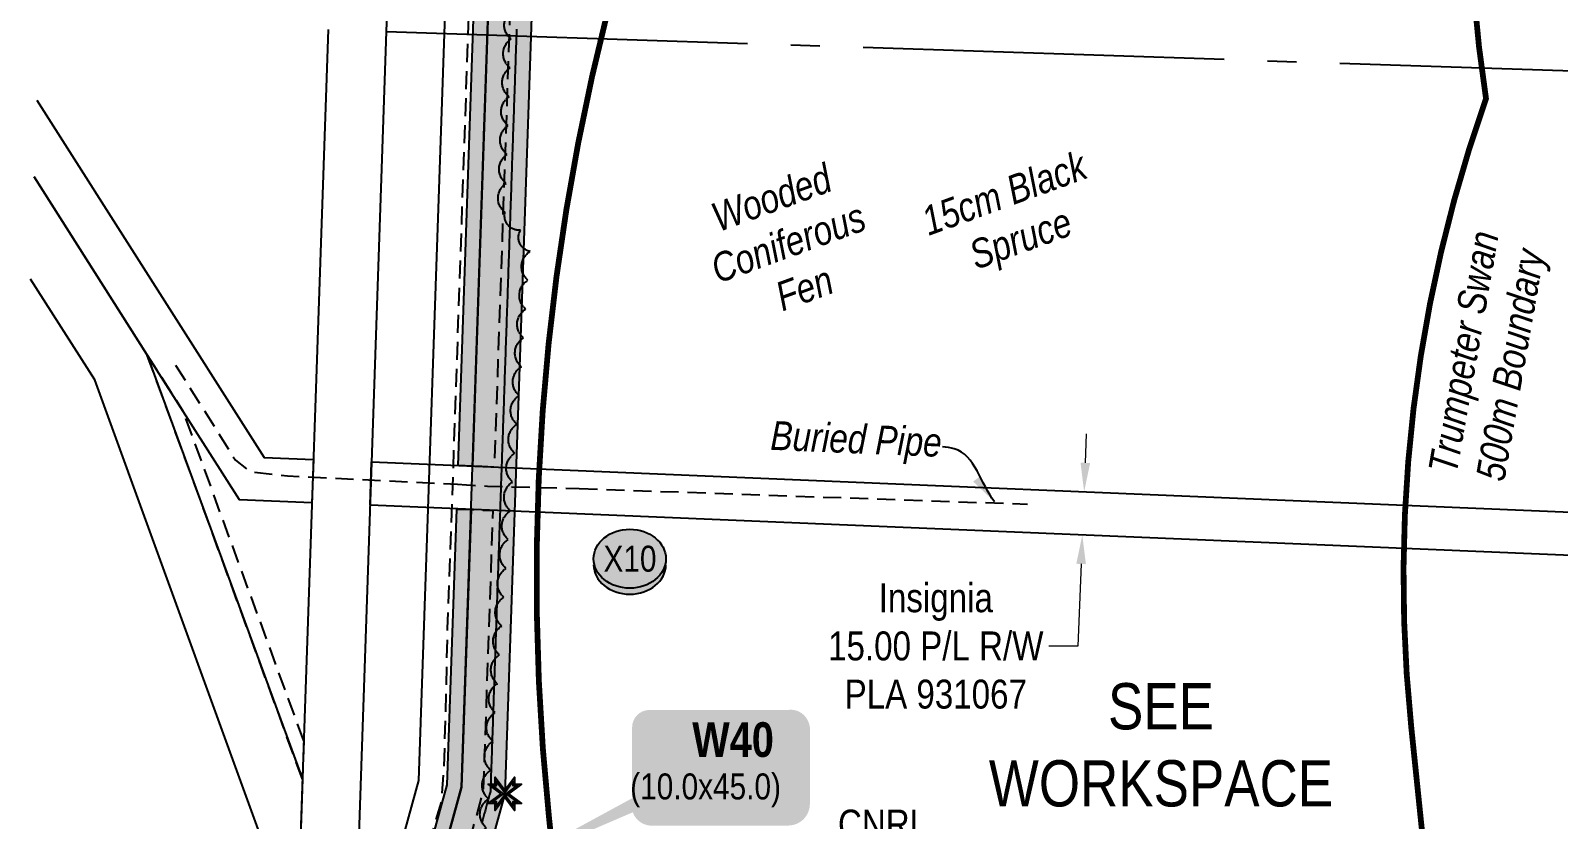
# Model space of a CAD drawing. Extents: x 347027 to 353466, y 6157949 to 6165050.
# Drawn here: x 348837 to 349365, y 6162230 to 6162503 of the extents above; entities that cross this region are included whole.
import ezdxf
from ezdxf.enums import TextEntityAlignment as Align

# ---------------------------------------------------------------- set-up
doc = ezdxf.new("R2010")
doc.units = 0
doc.header["$LTSCALE"] = 5
doc.header["$PDSIZE"] = 20
for name, pattern in [('0', [1, 1, 0]), ('DASHDOT2', [5, 2.5, -1.25, 0, -1.25]), ('foc-QUARTERLINE', [33, 25, -3, 2, -3]), ('HIDDEN2', [1.875, 1.25, -0.625]), ('UG_PIPE', [1.875, 1.25, -0.625])]:
    doc.linetypes.add(name, pattern=pattern)
doc.layers.get('Defpoints').update_dxf_attribs({"color": 9})
for name, color, linetype in [('AS-PIPE-UG', 44, 'UG_PIPE'), ('AS-PIPE-UG-T', 44, 'Continuous'), ('AS-WILDLIFE', 131, 'DASHDOT2'), ('C-RW', 13, 'Continuous'), ('DETAIL-T', 7, 'Continuous'), ('F-RW', 190, 'Continuous'), ('L-MON', 1, 'Continuous'), ('L-QSEC', 8, 'foc-QUARTERLINE'), ('L-SEC', 7, 'Continuous'), ('P-CROSSINGS', 250, 'Continuous'), ('P-PROPOSED', 10, 'Continuous'), ('P-PROPOSED-H', 21, 'Continuous'), ('P-TEMP-BLOCKS', 250, 'Continuous'), ('P-WORKAREA', 113, 'Continuous'), ('P-WORKAREA-H', 111, 'Continuous'), ('T-BUSH', 110, '0'), ('T-BUSH-T', 110, 'Continuous'), ('T-EXISTING TFA', 220, 'HIDDEN2'), ('WETLAND-T', 146, 'Continuous')]:
    doc.layers.add(name, color=color, linetype=linetype)
doc.layers.add('F-RW-T', color=190, linetype='Continuous', lineweight=9)
doc.layers.add('F-WS-T', color=190, linetype='Continuous', lineweight=9)
doc.styles.add('100L', font='ARIALN.TTF', dxfattribs={"height": 11})
doc.styles.add('240', font='ARIALN.TTF', dxfattribs={"height": 30})
doc.styles.add('80', font='ARIALN.TTF', dxfattribs={"height": 10})
doc.styles.add('80CG', font='ARIALN.TTF', dxfattribs={"height": 10})
doc.styles.add('80L', font='ARIALN.TTF', dxfattribs={"height": 10})
doc.styles.add('BOLD', font='ARIALNB.TTF')
doc.styles.add('Crossing', font='ARIALN.TTF', dxfattribs={"height": 10})
doc.dimstyles.new('Compass 5 000', dxfattribs={"dimscale": 5, "dimtxt": 9, "dimasz": 2, "dimexe": 0.2, "dimexo": 0.0625, "dimgap": 0.5, "dimtad": 0, "dimtih": 1, "dimtoh": 1, "dimzin": 0, "dimdsep": 46, "dimtxsty": '80CG', "dimcen": 0.1, "dimse1": 1, "dimse2": 1, "dimclrd": 256, "dimclrt": 256, "dimaunit": 1, "dimadec": 4, "dimazin": 0, "dimtfac": 0.06, "dimtofl": 0, "dimtmove": 0, "dimatfit": 1, "dimfxl": 0.2, "dimtolj": 1, "dimtzin": 0, "dimlwd": -1, "dimarcsym": 0})

# ---------------------------------------------------------------- blocks, each defined once
blk = doc.blocks.new('*D99')
at = {"layer": 'Defpoints', "color": 0, "transparency": 16777216}
for p in [(349166.6550686229, 6162345.066611588), (349166.0269158758, 6162330.051001477), (349200.6454244439, 6162328.602794505)]:
    blk.add_point(p, dxfattribs=at)
at = {"layer": 'F-RW-T', "transparency": 16777216}
for p, q in [((349201.6915447734, 6162353.609665952), (349202.1095123558, 6162363.600927289)), ((349200.2274568615, 6162318.611533168), (349199.0380450697, 6162290.179366292)), ((349199.0380450697, 6162290.179366292), (349189.0380450696, 6162290.179366292))]:
    blk.add_line(p, q, dxfattribs=at)
for points in [[(349200.0263345506, 6162353.679327215), (349203.3567549962, 6162353.540004687), (349201.2735771911, 6162343.618404616)], [(349198.5622466388, 6162318.681194431), (349201.8926670844, 6162318.541871903), (349200.6454244439, 6162328.602794505)]]:
    blk.add_solid(points, dxfattribs=at)
at = {"layer": 'F-RW-T', "transparency": 16777216, "insert": (349149.9520969115, 6162290.179366292), "char_height": 10, "attachment_point": 5, "style": '80CG'}
blk.add_mtext('\\A1;Insignia\\P15.00 P/L R/W\\PPLA 931067', dxfattribs=at)
blk = doc.blocks.new('TEMP')
h = blk.add_hatch(color=255)
h.dxf.hatch_style = 1
h.paths.add_polyline_path([(-1.152061661774314, -0.6656854195645793), (-0.6656854224511335, -0.6656854195645793), (-0.6656854224511335, -1.152061655686339), (-5.273250724968648e-10, -0.2514284436956588), (0.6656854183820542, -1.152061663420682), (0.6656854183820542, -0.6656854208922597), (1.152061656810019, -0.6656854053035205), (0.2514284429676993, 5.273252945414697e-10), (1.152061671303363, 0.6656854258011663), (0.6656854287749412, 0.6656854258011663), (0.6656854131859291, 1.152061664229041), (-5.274159997625816e-10, 0.2514284397220762), (-0.6656854269836912, 1.152061669657269), (-0.6656854269836914, 0.6656854303339059), (-1.152061663105633, 0.665685430333906), (-0.2514284404497632, 5.273249614745623e-10)])
h = blk.add_hatch(color=1)
h.dxf.hatch_style = 1
h.paths.add_polyline_path([(-0.06148754561550518, -3.245802793205854e-09), (0.5656854183820542, -0.8485281365719857), (0.5656854183820542, -0.3566277553978557), (1.665334536937735e-16, 0.06148754561552533), (-0.8485281349258001, -0.5656854195645793), (-0.3566277640338187, -0.5656854195645793), (0.06148754642195797, -3.245822666197995e-09), (-0.5656854269836911, 0.8485281428085727), (-0.5656854269836913, 0.3566277719165035), (-2.320366121466577e-14, -0.06148754642194038), (0.8485281444547581, 0.5656854258011663), (0.3566277632805105, 0.5656854258011663)])
at = {"color": 1}
for p, q in [((-0.0831890328488953, 0), (0.08318903393992515, 0)), ((0, 0.08318903069412045), (0, -0.08318903609469999))]:
    blk.add_line(p, q, dxfattribs=at)
at = {"color": 255, "flags": 128}
blk.add_lwpolyline([(-0.251428440449763, 5.273250280879439e-10), (-1.152061663105633, 0.665685430333906), (-0.6656854269836914, 0.665685430333906), (-0.6656854269836914, 1.152061669657269), (-5.274159775581211e-10, 0.2514284397220763), (0.6656854131859291, 1.152061664229041), (0.6656854287749412, 0.6656854258011663), (1.152061671303363, 0.6656854258011663), (0.2514284429676991, 5.273250280879439e-10), (1.152061656810019, -0.6656854053035204), (0.6656854183820542, -0.6656854208922596), (0.6656854183820542, -1.152061663420682), (-5.273250280879439e-10, -0.2514284436956586), (-0.6656854224511335, -1.152061655686339), (-0.6656854224511335, -0.6656854195645793), (-1.152061661774314, -0.6656854195645793)], close=True, dxfattribs=at)
at = {"color": 1, "flags": 128}
blk.add_lwpolyline([(-0.0831890328488953, 0), (-0.8485281394583581, 0.565685430333906), (-0.5656854269836913, 0.565685430333906), (-0.5656854269836913, 0.8485281428085728), (0, 0.08318903069412045), (0.565685422914612, 0.8485281473411306), (0.5656854319800914, 0.5656854258011663), (0.8485281444547582, 0.5656854258011663), (0.08318903393992515, 0), (0.8485281399220185, -0.5656854150320214), (0.5656854183820542, -0.5656854240973189), (0.5656854183820542, -0.8485281365719857), (0, -0.08318903609469999), (-0.5656854224511335, -0.8485281320390641), (-0.5656854224511335, -0.5656854195645792), (-0.8485281349258003, -0.5656854195645792)], close=True, dxfattribs=at)
blk = doc.blocks.new('xing2')
h = blk.add_hatch(color=50)
h.dxf.hatch_style = 1
edge = h.paths.add_edge_path()
edge.add_ellipse((0, 0), major_axis=(-12.5, 0), ratio=0.8162973455633619, start_angle=0, end_angle=360)
h = blk.add_hatch(color=250)
h.dxf.hatch_style = 1
edge = h.paths.add_edge_path()
edge.add_ellipse((0, -2.047489049626165), major_axis=(-12.5, 0), ratio=0.8162973455633619, start_angle=0, end_angle=180)
edge.add_line((12.5, -2.047489049626165), (12.5, 0))
edge.add_ellipse((0, 0), major_axis=(-12.5, 0), ratio=0.8162973455633619, start_angle=0, end_angle=180, ccw=False)
edge.add_line((-12.5, 0), (-12.5, -2.047489049626165))
at = {"color": 250}
blk.add_ellipse((0, 0), major_axis=(-12.5, 0), ratio=0.8162973455633619, dxfattribs=at)
blk.add_ellipse((0, -2.047489049626165), major_axis=(-12.5, 0), ratio=0.8162973455633619, start_param=0, end_param=3.141592653589793, dxfattribs=at)
at = {"color": 250, "style": 'Crossing'}
blk.add_attdef('CROSSING', text='', height=9, dxfattribs=at).set_placement((0.08916442567715421, 0.0199513138486509), align=Align.MIDDLE_CENTER)
at = {"color": 250, "style": 'Crossing', "flags": 1}
for tag, p in [('OWNER', (0.08916442567715421, -12.49201765665748)), ('DESCRIPTION', (0.08916442567715421, -25.770021277247)), ('LOCATION', (0.08916442567715421, -39.30337514164421)), ('DWG_REF', (0.08916442567715421, -52.83672900604233))]:
    blk.add_attdef(tag, text='', height=9, dxfattribs=at).set_placement(p, align=Align.MIDDLE_CENTER)
blk = doc.blocks.new('*U228')
h = blk.add_hatch(color=191)
edge = h.paths.add_edge_path()
edge.add_line((-23.99999999999998, -20), (23.99999999999998, -20))
edge.add_arc((23.99999999999998, -14), 6, 270, 360)
edge.add_line((29.99999999999998, -14), (29.99999999999998, 12.5))
edge.add_arc((23.99999999999998, 12.5), 6, 0, 90)
edge.add_line((23.99999999999998, 18.5), (-23.99999999999998, 18.5))
edge.add_arc((-23.99999999999998, 12.5), 6, 90, 180)
edge.add_line((-29.99999999999998, 12.5), (-29.99999999999998, -14))
edge.add_arc((-23.99999999999998, -14), 6, 180, 270)
at = {"color": 250, "flags": 128}
blk.add_lwpolyline([(-23.99999999999998, -20, 3, 3, 0), (23.99999999999998, -20, 3, 3, 0.414213562373095), (29.99999999999998, -14, 3, 3, 0), (29.99999999999998, 12.5, 3, 0, 0.414213562373095), (23.99999999999998, 18.5, 0, 0, 0), (-23.99999999999998, 18.5, 0, 0, 0.414213562373095), (-29.99999999999998, 12.5, 0, 0, 0), (-29.99999999999998, -14, 0, 3, 0.414213562373095)], format="xyseb", close=True, dxfattribs=at)
at = {"flags": 128}
blk.add_lwpolyline([(-74.01443116824507, -35.99141025397709, 0, 7.499999999999998, 0), (-3.398394867633905e-15, 0, 0, 0, 0)], format="xyseb", dxfattribs=at)
at = {"color": 250}
for tag, p, height, style in [('TEMP_AREA_W1_001', (-9.212824010914055, 2.244292974654144), 12, 'BOLD'), ('ENTER_TEXT_001', (-30.65893587994544, -12.47010782646594), 9, '80')]:
    blk.add_attdef(tag, p, '', height=height, dxfattribs=dict(at, style=style))

msp = doc.modelspace()

# ---------------------------------------------------------------- hatches: boundary and pattern name
at = {"layer": 'P-PROPOSED-H'}
h = msp.add_hatch(color=256, dxfattribs=at)
h.dxf.hatch_style = 1
h.paths.add_polyline_path([(349071.587695059, 6164537.693803868), (349086.5746355743, 6164537.17075627), (349067.3144586891, 6163985.306783213), (349085.0049456167, 6163919.000198466), (349074.3566629408, 6163607.537617608), (349069.582327014, 6163389.633695203), (349063.6566722145, 6163274.078215285), (349041.7106052457, 6163211.970695144), (349031.0910271434, 6162819.545426222), (349019.0534180521, 6162769.819122177), (349000.8498970688, 6162239.091058022), (348984.9625655333, 6162181.487504966), (349042.7849328308, 6162018.631527645), (349032.9464864926, 6161574.903176269), (349373.228227902, 6160914.37665403), (349533.9405277448, 6160881.02046957), (349622.6700173278, 6160762.61233374), (349747.6093361881, 6160761.904847627), (349747.7773915372, 6160766.902751134), (350146.77323472, 6160764.643382159), (350196.8484843011, 6160654.93929763), (350246.790137143, 6160654.570828808), (350406.6903704909, 6160304.186531629), (350602.1086272931, 6159876.002857098), (350612.6910618935, 6159864.848841377), (350870.1686735692, 6159300.713873299), (351063.1367612949, 6158877.919653248), (351095.8119970816, 6158809.659540432), (351136.6409825057, 6158724.365859018), (351202.1481676832, 6158592.506011025), (351209.7571143057, 6158577.189911848), (351214.2627771116, 6158567.998789966), (351285.680249643, 6158421.816395603), (351300.1828606416, 6158379.243327934), (351284.1610391886, 6158379.770350928), (351271.7905518177, 6158416.084473681), (351212.9108076521, 6158501.531053242), (351199.1800899486, 6158531.604950845), (351197.2291419685, 6158568.702100986), (351081.0212805421, 6158802.617681446), (350856.5263645708, 6159294.487368405), (350600.0885455082, 6159856.344144729), (350589.5060120554, 6159867.498264637), (350393.2550281776, 6160298.065572136), (350237.2614434671, 6160639.64465848), (350187.1525607621, 6160640.014361119), (350137.3887336256, 6160749.700218019), (349762.2749178325, 6160751.824351717), (349762.1068624835, 6160746.826448208), (349615.1363145442, 6160747.658689192), (349525.3405479364, 6160867.489755275), (349363.1742917508, 6160901.147711511), (349017.8696029966, 6161571.42436), (349027.7314903134, 6162016.209933873), (348969.2504004297, 6162180.921195151), (348985.9232811548, 6162241.372956179), (349004.1185802231, 6162771.861308414), (349016.1432954881, 6162821.534349201), (349026.7839568465, 6163214.738707689), (349048.7918134996, 6163277.021093057), (349054.5946778007, 6163390.182050271), (349059.366211367, 6163607.958071046), (349069.9415333659, 6163917.286549954), (349052.2496410448, 6163983.598402325), (349071.587695059, 6164537.693803868), (349086.5746355743, 6164537.17075627)])
at = {"layer": 'P-WORKAREA-H'}
h = msp.add_hatch(color=256, dxfattribs=at)
h.dxf.hatch_style = 1
h.paths.add_polyline_path([(349008.613463908, 6162790.429277442), (349004.8597002975, 6162796.168372676), (348999.1403009466, 6162772.542037161), (348984.7378820678, 6162352.636025703), (348989.7336326024, 6162352.46467571), (349004.1185802231, 6162771.861308414)])
h = msp.add_hatch(color=256, dxfattribs=at)
h.dxf.hatch_style = 1
h.paths.add_polyline_path([(348989.2185556109, 6162337.447481253), (348985.9232811548, 6162241.372956179), (348969.2504004297, 6162180.921195151), (349027.7314903134, 6162016.209933873), (349017.8696029966, 6161571.42436), (349092.7871716234, 6161426.00062714), (349089.2905240802, 6161421.873092764), (349012.8439751649, 6161570.264754578), (349022.7136761408, 6162015.40273595), (348964.0130120622, 6162180.732425215), (348980.9477425163, 6162242.133588901), (348984.2228050766, 6162337.618831246)])

# ---------------------------------------------------------------- linework, layer by layer
at = {"layer": 'AS-PIPE-UG', "flags": 128}
for points in [[(348886.9312499201, 6162387.44044197), (348907.6528230174, 6162354.568950171), (348912.7280711724, 6162350.472353199), (348920.3411872246, 6162349.691939562), (348925.6760000018, 6162349.077999991), (348984.502, 6162346.199999992)], [(348984.502, 6162346.199999992), (348994.913, 6162345.527), (349011.629, 6162345.153), (349026.635, 6162344.718999991)], [(349026.635, 6162344.718999991), (349181.6855028201, 6162339.318765212)]]:
    msp.add_lwpolyline(points, dxfattribs=at)
at = {"layer": 'AS-WILDLIFE', "const_width": 2.000000000000027, "flags": 128}
for points in [[(349021.650097326, 6162177.750452549), (349016.1063822063, 6162231.343321514), (349014.0325746456, 6162254.653028289), (349012.6451039008, 6162278.013631919), (349011.9449518213, 6162301.404957799), (349011.9329061591, 6162324.806625613), (349012.6089436833, 6162348.198631778), (349013.9724502419, 6162371.560655588), (349016.0222092035, 6162394.872458983), (349018.7564985271, 6162418.113989352), (349022.1729994721, 6162441.265076865), (349026.268690886, 6162464.305631448), (349031.0399462792, 6162487.215745593), (349036.4828307335, 6162509.975802907), (349035.2324341767, 6162559.327066137), (349035.2722958975, 6162579.590062469), (349037.2695692905, 6162640.526175216), (349038.2439174729, 6162661.688642739), (349039.778415539, 6162682.817656789), (349041.8719766303, 6162703.89888408), (349044.523237175, 6162724.917182916), (349047.7301225351, 6162745.857791324), (349050.7281066536, 6162763.839018862), (349054.8489688446, 6162786.533153814), (349059.6225271411, 6162809.099089926), (349065.0449263941, 6162831.517913186), (349071.1115975225, 6162853.771189236), (349077.8173833954, 6162875.840066419), (349085.1568011488, 6162897.706584087), (349093.1237827408, 6162919.352264422), (349101.7115462032, 6162940.75910922), (349128.0487948473, 6163003.562081543), (349137.5853107194, 6163025.38475331), (349147.7672955107, 6163046.9136933), (349158.5856947784, 6163068.129937558), (349170.0311456373, 6163089.014813215), (349182.0931888423, 6163109.549515801), (349194.7613420958, 6163129.716040472), (349208.0243207542, 6163149.496458967), (349226.233619638, 6163175.798223237), (349239.4229930786, 6163194.288322658), (349253.1377844567, 6163212.392214441), (349267.3667283706, 6163230.094771437), (349282.0982451912, 6163247.381357466), (349297.3199356775, 6163264.238012792), (349313.0194063414, 6163280.650577947), (349329.1836439282, 6163296.605575454), (349345.7994237872, 6163312.089921921), (349361.8725702644, 6163329.257884924), (349378.4473433346, 6163345.942139247), (349395.5090625961, 6163362.128059307), (349413.0428391611, 6163377.80131344), (349431.0332613948, 6163392.948355099), (349449.4645179525, 6163407.555626214), (349468.3204688531, 6163421.610559343), (349487.5845715027, 6163435.100675415), (349507.2397634746, 6163448.014180638), (349527.2689736784, 6163460.339580721), (349547.654602545, 6163472.066366438), (349568.3786536455, 6163483.183917223), (349595.3514681823, 6163497.16991181), (349616.1792780705, 6163507.609851471), (349637.3121703519, 6163517.417490833), (349658.7309032739, 6163526.583773495), (349680.4162091384, 6163535.100542454), (349702.3483090429, 6163542.960025993), (349724.5072040425, 6163550.155146197), (349746.8728836476, 6163556.679224824), (349751.1052768278, 6163580.221072289), (349756.0415476518, 6163603.625296528), (349761.6772932944, 6163626.871167551), (349768.0074229452, 6163649.937535268), (349775.0261289734, 6163672.803829132), (349782.7272069238, 6163695.449367098), (349791.1038383259, 6163717.853949481), (349800.1482111673, 6163739.997147896), (349809.8524874962, 6163761.859433368), (349820.2077387671, 6163783.420945358), (349831.2048250354, 6163804.662217304), (349853.1831465376, 6163845.620568734), (349865.1375249629, 6163867.099588831), (349877.7463914923, 6163888.201125065), (349890.9978167469, 6163908.905330343), (349904.8792688769, 6163929.192440328), (349914.1298297319, 6163941.858128712)], [(349892.2226783599, 6163281.760607429), (349875.94554777, 6163279.221372621), (349857.4113689567, 6163275.599553187), (349839.0291625194, 6163271.272105411), (349820.8257545712, 6163266.245203821), (349802.8278338391, 6163260.526319313), (349785.061563415, 6163254.123807733), (349767.5530833378, 6163247.046824515), (349750.3277879944, 6163239.306103567), (349733.4108690093, 6163230.912473165), (349706.4378326321, 6163216.926490502), (349689.9273747099, 6163208.026703428), (349673.7728666898, 6163198.495982418), (349657.9982942825, 6163188.348821321), (349642.6271320062, 6163177.600099596), (349627.6825142273, 6163166.266086798), (349613.1865615668, 6163154.363523521), (349599.1609660966, 6163141.910138067), (349585.6265916014, 6163128.924635028), (349572.6036878554, 6163115.426201313), (349560.1114707348, 6163101.435194215), (349552.8806013118, 6163095.055491393), (349540.1056214579, 6163083.385195189), (349527.7422494271, 6163071.279900755), (349515.8052800237, 6163058.753736881), (349504.3089709271, 6163045.822117255), (349493.2671829603, 6163032.500343789), (349482.6929602122, 6163018.80429512), (349472.5991238343, 6163004.750643622), (349454.6172709308, 6162978.776981171), (349444.9822500314, 6162964.329900765), (349435.854899918, 6162949.557109133), (349427.246219909, 6162934.476026124), (349419.1664781125, 6162919.105150616), (349411.625548652, 6162903.46277026), (349404.6324802755, 6162887.568048785), (349378.6573585212, 6162825.631413183), (349371.5316104055, 6162807.675148517), (349365.1051186254, 6162789.457106641), (349359.3873067198, 6162771.004263406), (349354.386778594, 6162752.344271135), (349350.1109274659, 6162733.505147222), (349346.5662529146, 6162714.514683278), (349343.5682651734, 6162696.533340268), (349341.1171370614, 6162680.165516949), (349339.2090731015, 6162663.725541503), (349337.8463555159, 6162647.231382479), (349337.0304641978, 6162630.701085242), (349335.0331806246, 6162569.76501625), (349334.7194220483, 6162551.678956117), (349335.090641597, 6162533.593846751), (349336.1461870219, 6162515.535773274), (349337.8846124118, 6162497.530597907), (349340.3033725785, 6162479.604151164), (349334.4761376002, 6162462.156717721), (349329.2995841695, 6162444.505314617), (349324.7809152504, 6162426.674153349), (349320.9263258175, 6162408.687716128), (349317.7410029091, 6162390.570756297), (349315.2294282652, 6162372.348206851), (349313.3949815077, 6162354.045069018), (349312.2403369645, 6162335.686523697), (349311.7669669168, 6162317.297817149), (349311.9754442544, 6162298.904169669), (349312.8656394653, 6162280.530881454), (349314.436323802, 6162262.203220766), (349320.42983131, 6162204.263126499), (349322.7851741857, 6162185.112061249), (349325.877900878, 6162166.066072852), (349329.7034839732, 6162147.153835095), (349334.2560171839, 6162128.4032819), (349339.52879766, 6162109.842224204), (349345.5140175449, 6162091.498641122), (349352.2027927759, 6162073.399680564), (349359.5850430063, 6162055.572356105), (349367.6497029823, 6162038.043152595), (349376.3850108086, 6162020.838434968), (349385.7777373043, 6162003.983425626), (349395.8139451373, 6161987.503626571), (349406.478729348, 6161971.423411906), (349417.7561943068, 6161955.766826889), (349426.7472230913, 6161943.779089628), (349437.5736794395, 6161929.861470034), (349448.8847338922, 6161916.334982285), (349460.6664086565, 6161903.216125904), (349472.9041205882, 6161890.521583014), (349485.5823102684, 6161878.267207465), (349498.6854442168, 6161866.467953725), (349512.1969809816, 6161855.139047249), (349526.100128308, 6161844.294006005), (349531.9908983825, 6161838.749681431), (349546.5178662208, 6161825.583462396), (349561.5610183175, 6161813.01021704), (349577.0960714289, 6161801.050048367), (349593.0981628784, 6161789.722342627), (349609.5414681279, 6161779.045158106), (349616.6529104434, 6161762.114546029), (349624.3858273687, 6161745.458694031), (349632.7297628253, 6161729.100304234), (349641.6731672451, 6161713.061846962), (349651.2038088335, 6161697.365172944), (349661.3086620991, 6161682.031909957), (349671.9740193147, 6161667.08306598), (349683.1849908662, 6161652.539014998), (349694.9265016727, 6161638.41962526), (349707.1823860541, 6161624.74443391), (349719.9357048023, 6161611.53205529), (349730.9253451613, 6161600.543075517), (349743.7631810834, 6161588.156060907), (349757.0348474884, 6161576.23512591), (349770.7235117822, 6161564.795187569), (349784.8116418298, 6161553.851142745), (349799.281343243, 6161543.416577707), (349814.114119138, 6161533.50516131), (349829.2911103674, 6161524.129251829), (349832.2052547494, 6161522.469666683)]]:
    msp.add_lwpolyline(points, dxfattribs=at)
at = {"layer": 'F-RW'}
for points in [[(348838.9243138391, 6162479.138478265), (348917.5876492172, 6162355.481503707), (348934.6758885909, 6162354.767123586), (348934.161072801, 6162339.750438531), (348909.0952463961, 6162340.79861087), (348877.0713525354, 6162391.141402888), (348838.0121169742, 6162452.539917129)], [(348838.0121169742, 6162452.539917129), (348877.0713525354, 6162391.141402888), (348930.8831225252, 6162244.166182044), (348929.0145446496, 6162189.670498541), (348858.9906183326, 6162382.305943186), (348836.7997401415, 6162417.188469826)]]:
    msp.add_lwpolyline(points, dxfattribs=at)
at = {"layer": 'L-QSEC'}
msp.add_line((348959.8778368537, 6162502.849472746), (349864.6273532092, 6162472.858748219), dxfattribs=at)
at = {"layer": 'L-SEC'}
for p, q in [((348987.4680473942, 6163307.102460065), (348959.8770473972, 6162502.826460074)), ((348939.777000002, 6162503.515999984), (348912.1972717281, 6161699.255064646)), ((348959.8770566024, 6162502.826728536), (348932.2973325669, 6161698.565916848))]:
    msp.add_line(p, q, dxfattribs=at)
at = {"layer": 'P-PROPOSED'}
msp.add_polyline3d([(349004.9246366901, 6162503.676478983, 891.3963153634129), (349004.8903602787, 6162502.677141908, 891.3892502007006), (349004.8560838674, 6162501.677804832, 891.381569966416), (349004.8218074561, 6162500.678467757, 891.373450566231), (349004.7875310448, 6162499.679130683, 891.3788458637589), (349004.7532546335, 6162498.679793607, 891.3364807624691), (349004.7189782222, 6162497.680456532, 891.3488768182049), (349004.6847018109, 6162496.681119457, 891.3965056349755), (349004.6504253996, 6162495.681782382, 891.3820183057157), (349004.6161489883, 6162494.682445306, 891.4045340620717), (349004.581872577, 6162493.683108231, 891.4327110071032), (349004.5475961657, 6162492.683771156, 891.428018041923), (349004.5133197544, 6162491.68443408, 891.349807999683), (349004.479043343, 6162490.685097005, 891.3363555647896), (349004.4447669318, 6162489.68575993, 891.3851368452406), (349004.4104905205, 6162488.686422856, 891.426837797192), (349004.3762141092, 6162487.68708578, 891.3208314893953), (349004.3419376978, 6162486.687748705, 891.2578898948543), (349004.3076612866, 6162485.68841163, 891.2724112778833), (349004.2733848753, 6162484.689074554, 891.2884930667333), (349004.2391084639, 6162483.689737479, 891.2735737505848), (349004.2048320526, 6162482.690400404, 891.2512348372018), (349004.1705556414, 6162481.691063329, 891.2349950216504), (349004.13627923, 6162480.691726253, 891.267830128146), (349004.1020028187, 6162479.692389178, 891.3224284770997), (349004.0677264074, 6162478.693052103, 891.3565644406419), (349004.0334499961, 6162477.693715028, 891.3288571807501), (349003.9991735848, 6162476.694377953, 891.3314726989763), (349003.9648971735, 6162475.695040878, 891.3539074292293), (349003.9306207622, 6162474.695703803, 891.3718810158362), (349003.8963443509, 6162473.696366727, 891.3584760861888), (349003.8620679396, 6162472.697029652, 891.2884872879499), (349003.8277915283, 6162471.697692577, 891.2045173166782), (349003.793515117, 6162470.698355502, 891.2079108382924), (349003.7592387057, 6162469.699018426, 891.252777523936), (349003.7249622944, 6162468.699681351, 891.2875082514629), (349003.690685883, 6162467.700344277, 891.3185754191225), (349003.6564094718, 6162466.701007201, 891.2743393007631), (349003.6221330605, 6162465.701670126, 891.2182360484029), (349003.5878566491, 6162464.702333051, 891.2116922434022), (349003.5535802378, 6162463.702995976, 891.2192981359397), (349003.5193038266, 6162462.7036589, 891.2374859340634), (349003.4850274152, 6162461.704321825, 891.267413824478), (349003.4507510039, 6162460.70498475, 891.270799887126), (349003.4164745926, 6162459.705647674, 891.2669168330417), (349003.3821981813, 6162458.706310599, 891.2526890072584), (349003.34792177, 6162457.706973524, 891.2466868055463), (349003.3136453587, 6162456.707636449, 891.2360284033288), (349003.2793689474, 6162455.708299374, 891.2438260475644), (349003.2450925361, 6162454.708962299, 891.2581427173754), (349003.2108161248, 6162453.709625224, 891.2458603286202), (349003.1765397135, 6162452.710288148, 891.2127226098836), (349003.1422633022, 6162451.710951073, 891.1578836556824), (349003.1079868909, 6162450.711613998, 891.1087075303102), (349003.0737104796, 6162449.712276923, 891.1078308268537), (349003.0394340683, 6162448.712939847, 891.1061549138058), (349003.005157657, 6162447.713602772, 891.0792478814834), (349002.9708812457, 6162446.714265698, 891.0741810744569), (349002.9366048343, 6162445.714928622, 891.0601038672273), (349002.902328423, 6162444.715591547, 891.0528777739722), (349002.8680520118, 6162443.716254472, 891.0735638661426), (349002.8337756004, 6162442.716917397, 891.1094755976296), (349002.7994991891, 6162441.717580321, 891.1427043988712), (349002.7652227778, 6162440.718243246, 891.1495644635118), (349002.7309463666, 6162439.718906171, 891.1090180210417), (349002.6966699552, 6162438.719569095, 891.0842001828138), (349002.6623935439, 6162437.72023202, 891.1171982624403), (349002.6281171326, 6162436.720894945, 891.1438545583717), (349002.5938407213, 6162435.721557871, 891.1302133212257), (349002.55956431, 6162434.722220795, 891.0951041662638), (349002.5252878987, 6162433.72288372, 891.0491097630395), (349002.4910114874, 6162432.723546645, 891.0519423598165), (349002.4567350761, 6162431.724209569, 891.0807625598832), (349002.4224586648, 6162430.724872494, 891.1205291973736), (349002.3881822535, 6162429.725535419, 891.1672882860663), (349002.3539058422, 6162428.726198344, 891.2046695228167), (349002.3196294309, 6162427.726861268, 891.2239209680147), (349002.2853530195, 6162426.727524193, 891.22342113083), (349002.2510766083, 6162425.728187118, 891.1965977154691), (349002.216800197, 6162424.728850043, 891.1765897939806), (349002.1825237857, 6162423.729512968, 891.1786087528097), (349002.1482473743, 6162422.730175893, 891.174746131418), (349002.1139709631, 6162421.730838818, 891.1555254215984), (349002.0796945518, 6162420.731501742, 891.1530292795619), (349002.0454181404, 6162419.732164667, 891.137634676831), (349002.0111417291, 6162418.732827592, 891.0614831647458), (349001.9768653178, 6162417.733490516, 890.9797969914824), (349001.9425889065, 6162416.734153441, 890.9311785637215), (349001.9083124952, 6162415.734816366, 890.9556931177393), (349001.8740360839, 6162414.735479292, 891.0071819050467), (349001.8397596726, 6162413.736142216, 890.9983384156072), (349001.8054832613, 6162412.736805141, 890.9572314733864), (349001.77120685, 6162411.737468066, 890.9189822300241), (349001.7369304387, 6162410.73813099, 890.8972994217559), (349001.7026540274, 6162409.738793915, 890.8922036345252), (349001.6683776161, 6162408.73945684, 890.8809901694815), (349001.6341012048, 6162407.740119765, 890.8954026052279), (349001.5998247935, 6162406.740782689, 890.9096484894972), (349001.5655483822, 6162405.741445614, 890.8957023388696), (349001.5312719709, 6162404.742108539, 890.9062051692631), (349001.4969955595, 6162403.742771464, 890.9341337917876), (349001.4627191483, 6162402.743434389, 890.9542508884545), (349001.428442737, 6162401.744097314, 890.9120863647543), (349001.3941663256, 6162400.744760239, 890.8559890945452), (349001.3598899143, 6162399.745423163, 890.8351059293307), (349001.3256135031, 6162398.746086088, 890.8361871545826), (349001.2913370917, 6162397.746749013, 890.8514623377546), (349001.2570606804, 6162396.747411937, 890.8712752759486), (349001.2227842691, 6162395.748074862, 890.8889557401116), (349001.1885078578, 6162394.748737787, 890.8881906954539), (349001.1542314465, 6162393.749400712, 890.9144319162937), (349001.1199550352, 6162392.750063637, 890.9551359987692), (349001.0856786239, 6162391.750726562, 890.9834399670616), (349001.0514022126, 6162390.751389487, 891.0063596678797), (349001.0171258013, 6162389.752052411, 890.9746303161293), (349000.98284939, 6162388.752715336, 890.9554935319183), (349000.9485729787, 6162387.753378261, 890.9806028024291), (349000.9142965674, 6162386.754041186, 890.9952827961199), (349000.8800201561, 6162385.75470411, 890.9802524255078), (349000.8457437448, 6162384.755367035, 890.9823328605511), (349000.8114673335, 6162383.75602996, 890.9886739440669), (349000.7771909222, 6162382.756692885, 890.9594558655123), (349000.7429145108, 6162381.75735581, 890.937731685865), (349000.7086380995, 6162380.758018735, 890.9290054515906), (349000.6743616883, 6162379.75868166, 890.9174461265834), (349000.6400852769, 6162378.759344584, 890.9105208167002), (349000.6058088656, 6162377.760007509, 890.9024170073751), (349000.5715324543, 6162376.760670434, 890.8636098563566), (349000.5372560431, 6162375.761333358, 890.8078138835319), (349000.5029796317, 6162374.761996283, 890.8000409895318), (349000.4687032204, 6162373.762659208, 890.7709328352987), (349000.4344268091, 6162372.763322133, 890.7264533128284), (349000.4001503978, 6162371.763985058, 890.7075438358104), (349000.3658739865, 6162370.764647983, 890.6776847538108), (349000.3315975752, 6162369.765310908, 890.646149259725), (349000.2973211639, 6162368.765973832, 890.6186464556912), (349000.2630447526, 6162367.766636757, 890.5926806488378), (349000.2287683413, 6162366.767299682, 890.5622025058979), (349000.19449193, 6162365.767962607, 890.5449070411969), (349000.1602155187, 6162364.768625531, 890.5503518840882), (349000.1259391074, 6162363.769288456, 890.5665771113), (349000.091662696, 6162362.769951381, 890.5787510133669), (349000.0573862848, 6162361.770614306, 890.5868603272772), (349000.0231098735, 6162360.771277231, 890.5946176777121), (348999.9888334622, 6162359.771940156, 890.5917408334072), (348999.9545570508, 6162358.772603081, 890.5667084937847), (348999.9202806395, 6162357.773266005, 890.552574068238), (348999.8860042283, 6162356.77392893, 890.5667777230447), (348999.8517278169, 6162355.774591855, 890.6045845974336), (348999.8174514056, 6162354.775254779, 890.6368788964808), (348999.7831749943, 6162353.775917704, 890.6446463803032), (348999.748898583, 6162352.776580629, 890.6463728272522), (348999.7146221717, 6162351.777243554, 890.6548475742144), (348999.6803457604, 6162350.777906479, 890.7396487906326), (348999.6460693491, 6162349.778569404, 890.8301301615568), (348999.6117929378, 6162348.779232329, 890.8460631396961), (348999.5775165265, 6162347.779895253, 890.8221765276091), (348999.5432401152, 6162346.780558178, 890.7605542854146), (348999.5089637039, 6162345.781221103, 890.6951677547695), (348999.4746872926, 6162344.781884028, 890.6621794058453), (348999.4404108813, 6162343.782546952, 890.627129560389), (348999.40613447, 6162342.783209877, 890.5715907619535), (348999.3718580587, 6162341.783872802, 890.5340147389277), (348999.3375816474, 6162340.784535727, 890.5337844382661), (348999.303305236, 6162339.785198652, 890.5850243257166), (348999.2690288248, 6162338.785861577, 890.6575991634022), (348999.2347524135, 6162337.786524502, 890.653694625828), (348999.2004760021, 6162336.787187426, 890.6003592103134), (348999.1661995908, 6162335.787850351, 890.5696693728614), (348999.1319231795, 6162334.788513276, 890.597605624621), (348999.0976467682, 6162333.789176201, 890.598954976108), (348999.0633703569, 6162332.789839125, 890.5735777102009), (348999.0290939456, 6162331.79050205, 890.5672625633454), (348998.9948175343, 6162330.791164975, 890.5110759306908), (348998.960541123, 6162329.7918279, 890.4791768695413), (348998.9262647117, 6162328.792490825, 890.4611390764185), (348998.8919883004, 6162327.79315375, 890.4053980461971), (348998.8577118891, 6162326.793816675, 890.3728549800769), (348998.8234354778, 6162325.794479599, 890.3674709453187), (348998.7891590665, 6162324.795142524, 890.3321648462004), (348998.7548826552, 6162323.795805449, 890.3059919171671), (348998.7206062439, 6162322.796468373, 890.2910580364721), (348998.6863298326, 6162321.797131298, 890.2860897960193), (348998.6520534212, 6162320.797794223, 890.3045790687586), (348998.61777701, 6162319.798457148, 890.3137652232233), (348998.5835005987, 6162318.799120073, 890.3177851702718), (348998.5492241873, 6162317.799782998, 890.3250644795135), (348998.514947776, 6162316.800445923, 890.3425605673737), (348998.4806713648, 6162315.801108847, 890.3473049753838), (348998.4463949534, 6162314.801771772, 890.3623336531234), (348998.4121185421, 6162313.802434697, 890.3692937857481), (348998.3778421308, 6162312.803097622, 890.3326335131967), (348998.3435657196, 6162311.803760546, 890.2941600087015), (348998.3092893082, 6162310.804423471, 890.2958932418682), (348998.2750128969, 6162309.805086396, 890.3701294427061), (348998.2407364856, 6162308.805749321, 890.4343536527344), (348998.2064600743, 6162307.806412246, 890.4289734498525), (348998.172183663, 6162306.807075171, 890.4267140451352), (348998.1379072517, 6162305.807738096, 890.4013547238021), (348998.1036308404, 6162304.80840102, 890.3311470921597), (348998.0693544291, 6162303.809063945, 890.299745239071), (348998.0350780178, 6162302.80972687, 890.3301205995422), (348998.0008016065, 6162301.810389794, 890.3575933291179), (348997.9665251952, 6162300.811052719, 890.3566036763405), (348997.9322487839, 6162299.811715644, 890.2906430816213), (348997.8979723725, 6162298.812378569, 890.2314887155424), (348997.8636959612, 6162297.813041494, 890.2467702618659), (348997.82941955, 6162296.813704419, 890.2397001713452), (348997.7951431387, 6162295.814367344, 890.1888827989726), (348997.7608667273, 6162294.815030268, 890.1467254104101), (348997.726590316, 6162293.815693193, 890.1776221735794), (348997.6923139048, 6162292.816356118, 890.2108950998602), (348997.6580374934, 6162291.817019043, 890.2003805869919), (348997.6237610821, 6162290.817681967, 890.1902658608392), (348997.5894846708, 6162289.818344892, 890.2018188930319), (348997.5552082595, 6162288.819007817, 890.2506387164158), (348997.5209318482, 6162287.819670741, 890.2957102130981), (348997.4866554369, 6162286.820333667, 890.2876890952037), (348997.4523790256, 6162285.820996592, 890.2691027753472), (348997.4181026143, 6162284.821659517, 890.2394497561597), (348997.383826203, 6162283.822322441, 890.2063856419029), (348997.3495497917, 6162282.822985366, 890.1926871384283), (348997.3152733804, 6162281.823648291, 890.2171389675211), (348997.2809969691, 6162280.824311215, 890.2228419902938), (348997.2467205578, 6162279.82497414, 890.223730106316), (348997.2124441465, 6162278.825637065, 890.2644202821574), (348997.1781677352, 6162277.82629999, 890.2767449368964), (348997.1438913239, 6162276.826962915, 890.2130817775003), (348997.1096149125, 6162275.82762584, 890.1457469332026), (348997.0753385013, 6162274.828288765, 890.1147366786837), (348997.04106209, 6162273.828951689, 890.1120430904966), (348997.0067856786, 6162272.829614614, 890.116161292309), (348996.9725092673, 6162271.830277539, 890.1189480801705), (348996.938232856, 6162270.830940464, 890.133627602107), (348996.9039564447, 6162269.831603388, 890.1506898535865), (348996.8696800334, 6162268.832266313, 890.1960101402102), (348996.8354036221, 6162267.832929238, 890.2607869305803), (348996.8011272108, 6162266.833592162, 890.288134091202), (348996.7668507995, 6162265.834255088, 890.2894243532278), (348996.7325743882, 6162264.834918013, 890.2610192238649), (348996.6982979769, 6162263.835580938, 890.2013608583497), (348996.6640215656, 6162262.836243862, 890.1645228471241), (348996.6297451543, 6162261.836906787, 890.186703811272), (348996.595468743, 6162260.837569712, 890.2454966122566), (348996.5611923317, 6162259.838232636, 890.2647224354223), (348996.5269159204, 6162258.838895561, 890.2517703033176), (348996.4926395091, 6162257.839558486, 890.2439302438329), (348996.4583630977, 6162256.840221411, 890.2308065655902), (348996.4240866865, 6162255.840884335, 890.2532009467225), (348996.3898102752, 6162254.841547261, 890.2625114994717), (348996.3555338638, 6162253.842210186, 890.2485351634326), (348996.3212574525, 6162252.84287311, 890.2402811799542), (348996.2869810413, 6162251.843536035, 890.2318788091184), (348996.2527046299, 6162250.84419896, 890.2323025901306), (348996.2184282186, 6162249.844861885, 890.1920062942618), (348996.1841518073, 6162248.845524809, 890.1438647388051), (348996.149875396, 6162247.846187734, 890.1477415974502), (348996.1155989847, 6162246.846850659, 890.1519702018802), (348996.0813225734, 6162245.847513583, 890.145375355731), (348996.0470461621, 6162244.848176509, 890.155774370932), (348996.0127697508, 6162243.848839434, 890.1581517278229), (348995.9784933395, 6162242.849502359, 890.1503310977629), (348995.9442169282, 6162241.850165283, 890.1506365331117), (348995.9099405169, 6162240.850828208, 890.1599454738462), (348995.8756641056, 6162239.851491133, 890.1582445283436), (348995.6109245556, 6162238.891610697, 890.1646509348533), (348995.3461850056, 6162237.931730262, 890.2127807434258), (348995.0814454556, 6162236.971849826, 890.2536805635218), (348994.8167059055, 6162236.01196939, 890.2819955824339), (348994.5519663555, 6162235.052088955, 890.3130578477776), (348994.2872268055, 6162234.09220852, 890.2939389109852), (348994.0224872555, 6162233.132328084, 890.2519769852876), (348993.7577477055, 6162232.172447648, 890.2492421041951), (348993.4930081555, 6162231.212567213, 890.2994434643243), (348993.2282686055, 6162230.252686777, 890.2975345686416), (348992.9635290555, 6162229.292806341, 890.2737747328136)], dxfattribs=at)
at = {"layer": 'P-WORKAREA', "flags": 128}
for points in [[(349008.6134639083, 6162790.429277443), (349004.1185802231, 6162771.861308414), (348989.7336326024, 6162352.46467571), (348984.7378820678, 6162352.636025703), (348999.1403009466, 6162772.542037161), (349004.8597002975, 6162796.168372677)], [(348989.2185556109, 6162337.447481253), (348985.9232811548, 6162241.372956179), (348969.2504004297, 6162180.921195151), (349027.7314903134, 6162016.209933873), (349017.8696029966, 6161571.42436), (349092.7871716234, 6161426.00062714), (349089.2905240802, 6161421.873092764), (349012.8439751649, 6161570.264754578), (349022.7136761408, 6162015.40273595), (348964.0130120622, 6162180.732425215), (348980.9477425163, 6162242.133588901), (348984.2228050766, 6162337.618831246)]]:
    msp.add_lwpolyline(points, close=True, dxfattribs=at)
at = {"layer": 'T-BUSH', "flags": 128}
msp.add_lwpolyline([(349149.4172339831, 6161452.197633232, -0.52056705), (349139.911789877, 6161449.091746509, -0.52056705), (349130.4063457699, 6161445.985859786, -0.52056705), (349120.9009016633, 6161442.879973063, -0.52056705), (349113.9187203883, 6161446.310744601, -0.52056705), (349108.9655902192, 6161454.997890365, -0.52056705), (349104.0124600502, 6161463.685036129, -0.52056705), (349099.5452339428, 6161472.623445991, -0.52056705), (349095.3195016708, 6161481.686733839, -0.52056705), (349091.0937693989, 6161490.750021696, -0.52056705), (349086.868037127, 6161499.813309552, -0.52056705), (349082.6423048555, 6161508.876597408, -0.52056705), (349078.416572583, 6161517.939885264, -0.52056705), (349074.1908403111, 6161527.003173121, -0.52056705), (349069.8677178454, 6161535.780937482, -0.52056705), (349060.9843090594, 6161531.18909162, -0.52056705), (349052.1009002739, 6161526.597245767, -0.52056705), (349047.1876457387, 6161533.972667644, -0.52056705), (349042.810389575, 6161542.963753701, -0.52056705), (349038.4331334115, 6161551.954839766, -0.52056705), (349043.4896288511, 6161556.489812702, -0.52056705), (349043.8931065788, 6161562.717247807, -0.52056705), (349038.7211990851, 6161571.275949396, -0.52056705), (349037.518150659, 6161580.458304202, -0.52056705), (349036.9858122104, 6161590.444124938, -0.52056705), (349032.9408484689, 6161596.8668355, -0.52056705), (349026.7338040511, 6161600.795592992, -0.52056705), (349027.0164278899, 6161610.791598381, -0.52056705), (349027.2990517286, 6161620.787603781, -0.52056705), (349027.5816755673, 6161630.783609163, -0.52056705), (349027.864299406, 6161640.779614553, -0.52056705), (349028.1469232447, 6161650.775619952, -0.52056705), (349028.4295470839, 6161660.771625334, -0.52056705), (349028.7121709226, 6161670.767630724, -0.52056705), (349028.968581586, 6161680.764330489, -0.52056705), (349029.2155607105, 6161690.761280089, -0.52056705), (349029.4625398339, 6161700.758229689, -0.52056705), (349029.7095189578, 6161710.755179298, -0.52056705), (349029.9564980818, 6161720.75212889, -0.52056705), (349030.2002704182, 6161730.74914371, -0.52056705), (349030.3599152066, 6161740.747869298, -0.52056705), (349030.5195599951, 6161750.746594894, -0.52056705), (349030.6792047835, 6161760.74532049, -0.52056705), (349030.8388495719, 6161770.744046086, -0.52056705), (349030.9984943604, 6161780.742771681, -0.52056705), (349031.1581391488, 6161790.741497286, -0.52056705), (349031.3177839373, 6161800.740222873, -0.52056705), (349031.4774287257, 6161810.738948469, -0.52056705), (349031.6370735141, 6161820.737674065, -0.52056705), (349031.7967183026, 6161830.736399661, -0.52056705), (349031.956363091, 6161840.735125265, -0.52056705), (349032.1160078789, 6161850.733850853, -0.52056705), (349032.2756526673, 6161860.732576448, -0.52056705), (349032.4352974558, 6161870.731302044, -0.52056705), (349032.7184934092, 6161880.72648994, -0.52056705), (349033.1312378813, 6161890.717968409, -0.52056705), (349033.5439823539, 6161900.709446887, -0.52056705), (349033.9567268255, 6161910.700925347, -0.52056705), (349034.3694712976, 6161920.692403816, -0.52056705), (349034.7822157697, 6161930.683882285, -0.52056705), (349041.4508213979, 6161935.146149637, -0.52056705), (349051.315911294, 6161936.783220598, -0.52056705), (349057.4662619368, 6161941.600336927, -0.52056705), (349057.5628217057, 6161951.599870726, -0.52056705), (349057.6593814756, 6161961.599404526, -0.52056705), (349057.7559412444, 6161971.598938325, -0.52056705), (349057.8525010144, 6161981.598472134, -0.52056705), (349057.9490607833, 6161991.598005925, -0.52056705), (349057.0807075152, 6162000.600258803, -0.52056705), (349047.2059423871, 6162000.315348701, -0.52056705), (349045.6827384603, 6162010.198660374, -0.52056705), (349044.1595345335, 6162020.081972056, -0.52056705), (349042.6363306067, 6162029.965283738, -0.52056705), (349040.6135497107, 6162039.335709133, -0.52056705), (349030.693613605, 6162040.598589832, -0.52056705), (349025.9998074491, 6162048.374761317, -0.52056705), (349022.6174419897, 6162057.785372548, -0.52056705), (349019.2350765293, 6162067.195983787, -0.52056705), (349015.8527110695, 6162076.606595026, -0.52056705), (349012.4703456096, 6162086.017206274, -0.52056705), (349009.0879801503, 6162095.427817505, -0.52056705), (349005.70561469, 6162104.838428744, -0.52056705), (349002.3232492301, 6162114.249039983, -0.52056705), (348998.9408837708, 6162123.659651231, -0.52056705), (348995.5585183104, 6162133.070262462, -0.52056705), (348992.1761528506, 6162142.480873701, -0.52056705), (348988.7937873907, 6162151.89148494, -0.52056705), (348985.4114219314, 6162161.30209618, -0.52056705), (348982.532590396, 6162170.830295998, -0.52056705), (348986.4793053671, 6162179.213760203, -0.52056705), (348991.4826766627, 6162187.43384302, -0.52056705), (348992.2391201439, 6162197.405191638, -0.52056705), (348992.9955636255, 6162207.376540256, -0.52056705), (348993.7520071078, 6162217.347888874, -0.52056705), (348994.508450589, 6162227.319237499, -0.52056705), (348995.2648940706, 6162237.290586109, -0.52056705), (348996.0213375529, 6162247.261934727, -0.52056705), (348996.7777810341, 6162257.233283345, -0.52056705), (348997.5342245157, 6162267.204631963, -0.52056705), (348998.2906679974, 6162277.175980589, -0.52056705), (348999.0471114792, 6162287.147329198, -0.52056705), (348999.8035549613, 6162297.118677816, -0.52056705), (349000.5599984425, 6162307.090026435, -0.52056705), (349001.3164419242, 6162317.061375052, -0.52056705), (349002.0728854064, 6162327.032723678, -0.52056705), (349002.8293288876, 6162337.004072288, -0.52056705), (349003.5857723693, 6162346.975420906, -0.52056705), (349004.3422158515, 6162356.946769523, -0.52056705), (349005.0986593327, 6162366.918118142, -0.52056705), (349005.8551028144, 6162376.889466768, -0.52056705), (349006.6115462961, 6162386.860815377, -0.52056705), (349007.3679897778, 6162396.832163995, -0.52056705), (349008.12443326, 6162406.803512613, -0.52056705), (349008.8808767412, 6162416.774861231, -0.52056705), (349009.6373202229, 6162426.746209857, -0.52056705), (349006.2824501715, 6162434.105038399, -0.52056705), (349000.9451090698, 6162440.317774196, -0.52056705), (349001.3036642253, 6162450.311344047, -0.52056705), (349001.6622193808, 6162460.304913891, -0.52056705), (349002.0207745364, 6162470.298483733, -0.52056705), (349002.3793296919, 6162480.292053567, -0.52056705), (349002.7378848474, 6162490.28562341, -0.52056705), (349003.096440003, 6162500.279193252, -0.52056705), (349003.4549951591, 6162510.272763095, -0.52056705), (349003.8135503146, 6162520.266332937, -0.52056705), (349004.1721054696, 6162530.259902781, -0.52056705), (349004.5306606251, 6162540.253472623, -0.52056705), (349004.8892157807, 6162550.247042466, -0.52056705), (349005.2477709362, 6162560.240612308, -0.52056705), (349005.6063260917, 6162570.234182151, -0.52056705), (349005.9648812473, 6162580.227752002, -0.52056705), (349006.3234364028, 6162590.221321844, -0.52056705), (349006.6819915589, 6162600.214891688, -0.52056705), (349007.0405467144, 6162610.208461522, -0.52056705), (349007.3991018699, 6162620.202031365, -0.52056705), (349007.757657025, 6162630.195601207, -0.52056705), (349008.1162121805, 6162640.18917105, -0.52056705), (349008.474767336, 6162650.182740892, -0.52056705), (349008.8333224916, 6162660.176310735, -0.52056705), (349009.1918776471, 6162670.169880578, -0.52056705), (349009.5504328026, 6162680.163450421, -0.52056705), (349009.9089879582, 6162690.157020263, -0.52056705), (349010.2675431142, 6162700.150590106, -0.52056705), (349010.6260982697, 6162710.144159948, -0.52056705), (349010.9846534248, 6162720.137729799, -0.52056705), (349011.3432085803, 6162730.131299642, -0.52056705), (349016.8590943728, 6162734.188942116, -0.52056705), (349026.8047721008, 6162733.148031683, -0.52056705), (349029.9618926014, 6162740.33571899, -0.52056705), (349030.8300134246, 6162750.297966038, -0.52056705), (349031.6981342484, 6162760.260213085, -0.52056705), (349038.0612941367, 6162762.985938978, -0.52056705)], format="xyb", dxfattribs=at)
at = {"layer": 'T-EXISTING TFA', "flags": 128}
for points in [[(349008.6134639068, 6162790.429277447), (349014.2442070387, 6162781.820485207), (349011.5861287306, 6162770.840197577), (348997.2254592866, 6162352.151400995), (348989.7336326017, 6162352.464675704), (349004.1185802228, 6162771.86130842)], [(349027.3187951028, 6161997.596774954), (349027.7314903131, 6162016.209933875), (348969.2504004297, 6162180.921195153), (348985.9232811547, 6162241.372956186), (348989.2185556112, 6162337.447481268), (348996.7103777333, 6162337.134073506), (348993.3867186338, 6162240.231987311), (348977.1066193208, 6162181.204354973), (349035.2583421948, 6162017.420751772), (349034.8151152044, 6161997.430564839)]]:
    msp.add_lwpolyline(points, close=True, dxfattribs=at)
for points in [[(348930.8831225252, 6162244.166182044), (348877.0713525354, 6162391.141402888)], [(348877.0713525354, 6162391.141402888), (348889.6134768419, 6162371.424701411)], [(348931.3392371754, 6162257.459804118), (348889.6134768418, 6162371.424701411)], [(348931.3392371754, 6162257.459804118), (348930.8831225252, 6162244.166182044)]]:
    msp.add_lwpolyline(points, dxfattribs=at)

# ---------------------------------------------------------------- block references
at = {"layer": 'L-MON', "xscale": 4.998775000000008, "yscale": 4.998775000000008, "zscale": 4.998775000000008}
msp.add_blockref('TEMP', (349000.8498970688, 6162239.091058022), dxfattribs=at)
at = {"layer": 'P-CROSSINGS', "xscale": 0.9994927142757499, "yscale": 0.9994927142757499, "zscale": 0.9994927142757499}
msp.add_blockref('xing2', (349044.0822228261, 6162320.409866869), dxfattribs=at).add_auto_attribs({'CROSSING': 'X10'})
at = {"layer": 'P-TEMP-BLOCKS', "xscale": 0.999755, "yscale": 0.999755, "zscale": 0.999755}
msp.add_blockref('*U228', (349074.9043727587, 6162249.601786773), dxfattribs=at).add_auto_attribs({'TEMP_AREA_W1_001': 'W40', 'ENTER_TEXT_001': '(10.0x45.0)'})

# ---------------------------------------------------------------- texts
at = {"layer": 'AS-WILDLIFE', "insert": (349341.9181082426, 6162388.676803526), "char_height": 9.997550000000016, "attachment_point": 5, "rotation": 80.02817736715876, "style": '240'}
msp.add_mtext_dynamic_manual_height_columns('{\\fArial Narrow|b0|i1|c0|p34; Trumpeter Swan\\P500m Boundary}', width=87.69993123076425, gutter_width=45.01102770178702, heights=[0], dxfattribs=at)
at = {"layer": 'DETAIL-T', "color": 3, "insert": (349227.8617989935, 6162242.711648894), "char_height": 15.9958024, "width": 88.74789778225384, "attachment_point": 5, "style": '80CG'}
msp.add_mtext('SEE\\PWORKSPACE\\PDETAIL', dxfattribs=at)
at = {"layer": 'F-WS-T', "insert": (349083.2170458274, 6162233.603863811), "char_height": 9.997550000000016, "attachment_point": 1, "style": '80L'}
msp.add_mtext_dynamic_manual_height_columns('\\pi32.9104;CNRL\\P\\pi11.98102;5-18 (Surface)\\P\\pi16.216;MSL 921159\\P\\pi25.47021;(Expired)', width=96.01122560003563, gutter_width=50.0245090066923, heights=[0], dxfattribs=at)
at = {"layer": 'T-BUSH-T', "insert": (349143.190754292, 6162441.200484426), "char_height": 9.997550000000016, "attachment_point": 1, "rotation": 19.99999999999998, "style": '100L'}
msp.add_mtext_dynamic_manual_height_columns('\\pi0.91371;{\\fArial Narrow|b0|i1|c0|p34;15cm Black \\P\\pi12.37407;Spruce}', width=59.93733130374113, gutter_width=55.01347830218417, heights=[0], dxfattribs=at)
at = {"layer": 'WETLAND-T', "insert": (349064.9171421525, 6162440.446975057), "char_height": 10.00000000000006, "attachment_point": 1, "rotation": 19.99999999999998, "style": '80L'}
msp.add_mtext_dynamic_manual_height_columns('\\pi6.84397;{\\fArial Narrow|b0|i1|c0|p34;Wooded \\P\\pi0.57521;Coniferous \\P\\pi18.28667;Fen}', width=55.48194232552878, gutter_width=50.01225300198558, heights=[0], dxfattribs=at)

# ---------------------------------------------------------------- next in the draw order: texts
at = {"layer": 'AS-PIPE-UG-T', "insert": (349092.7375341983, 6162368.128980946), "char_height": 9.997550000000016, "attachment_point": 1, "rotation": 357.6055413967565, "style": '80L', "bg_fill": 2}
msp.add_mtext_dynamic_manual_height_columns('\\pi0.31337;{\\fArial Narrow|b0|i1|c0|p34;Buried Pipe}', width=59.05034728051357, gutter_width=50.01225300198558, heights=[0], dxfattribs=at)

# ---------------------------------------------------------------- next in the draw order: linework, layer by layer
at = {"layer": 'AS-PIPE-UG', "flags": 128}
msp.add_lwpolyline([(350606.233, 6159822.138999992), (350581.856, 6159876.102999992), (350566.294, 6159911.062999992), (350525.4850000005, 6160000.319), (350489.2420000006, 6160081.674999991), (350451.621, 6160162.818999992), (350393.162, 6160290.906999991), (350342.291, 6160403.922999992), (350307.912, 6160478.514), (350271.854, 6160556.686999992), (350225.734, 6160657.228), (350183.694, 6160750.234999992), (350178.989, 6160760.652999992), (350176.652, 6160765.131), (350174.165, 6160767.083999991), (350169.1490000005, 6160767.253), (350159.0260000005, 6160766.920999992), (350131.252, 6160766.155999992), (350038.4340000005, 6160766.883999991), (349962.199, 6160767.153), (349911.572, 6160767.318999992), (349821.1110000005, 6160768.301), (349768.2050000005, 6160768.169999992), (349704.173, 6160766.323999992), (349645.277, 6160766.557), (349615.536, 6160766.893999992), (349602.678, 6160766.994999992), (349595.3540000005, 6160767.123), (349591.057, 6160767.234999992), (349585.535, 6160768.047999992), (349582.122, 6160772.777), (349574.9050000006, 6160783.174999991), (349560.098, 6160802.907999991), (349541.923, 6160826.231999991), (349527.078, 6160845.882999992), (349522.007, 6160852.698999992), (349517.984, 6160857.477999992), (349509.628, 6160859.382999992), (349501.7530000005, 6160861.327999991), (349458.035, 6160870.268999992), (349397.6890000005, 6160882.357999992), (349372.382, 6160887.910999992), (349363.03, 6160889.733999992), (349359.052, 6160890.460999992), (349355.841, 6160893.737999992), (349350.972, 6160902.951999991), (349326.169, 6160951.044999992), (349297.167, 6161008.624999992), (349263.323, 6161077.611999991), (349237.2730000005, 6161132.677999992), (349206.647, 6161191.519999991), (349124.9440000005, 6161351.368), (349033.7720000005, 6161527.890999991), (349019.97, 6161555.458999991), (349012.1600000005, 6161570.786999991), (349010.9340000005, 6161579.501), (349012.873, 6161640.399), (349016.169, 6161754.346999992), (349018.203, 6161852.354999992), (349019.66, 6161927.098), (349021.134, 6162005.990999992), (349020.773, 6162015.834999992), (349016.857, 6162029.395999991), (348976.2150000005, 6162143.454999992), (348970.748, 6162158.468999991), (348968.334, 6162166.274), (348964.911, 6162175.796999992), (348964.2010000005, 6162182.670999992), (348966.936, 6162196.510999992), (348979.042, 6162236.427), (348979.873, 6162248.389), (348980.402, 6162266.584999992), (348981.091, 6162296.203999992), (348982.412, 6162332.920999992), (348996.6580000005, 6162748.658), (348994.563, 6162773.577), (348996.214, 6162780.968999991), (348998.701, 6162789.866999991), (349000.157, 6162796.316999991), (349009.3010000005, 6162832.047999992), (349010.858, 6162838.706999992), (349012.97, 6162849.729999992), (349016.0520000005, 6162901.997999991), (349018.784, 6163063.770999991), (349022.035, 6163145.950999992), (349025.679, 6163219.386999992), (349026.9250000005, 6163230.185), (349029.0680000006, 6163235.561), (349033.709, 6163247.645999991), (349038.683, 6163261.259999991), (349043.091, 6163274.224), (349044.189, 6163284.381), (349045.101, 6163310.608), (349048.614, 6163392.994999992), (349052.321, 6163534.578), (349055.417, 6163647.464999991), (349059.0340000005, 6163750.987999992), (349061.617, 6163816.330999992), (349060.481, 6163826.641999992), (349058.2310000006, 6163843.243999992), (349056.507, 6163864.629999992), (349059.206, 6163928.426999992), (349055.245, 6163953.173999991), (349047.717, 6163973.030999992), (349047.366, 6163984.450999992), (349047.801, 6164003.502999991), (349048.981, 6164029.196999991), (349049.861, 6164060.915999992), (349053.619, 6164118.509999991), (349056.581, 6164219.829), (349059.451, 6164307.085999992), (349063.279, 6164397.643999992), (349064.376, 6164460.371), (349063.394, 6164486.109999992)], dxfattribs=at)
at = {"layer": 'C-RW', "flags": 128}
for points in [[(348989.1834832055, 6162773.903530117), (348970.9964061958, 6162243.654893953), (348953.5379626496, 6162180.354875516), (349012.677786549, 6162013.788298088), (349002.7924578478, 6161567.94548337), (349353.1201811186, 6160887.918539408), (349516.743799473, 6160853.958104514), (349585.091920399, 6160762.825124894), (349747.6093361881, 6160761.90484763), (349747.7773915372, 6160766.902751138), (350163.3191379512, 6160764.549688705)], [(350175.6855471761, 6160774.477372495), (349592.6219880828, 6160777.779050288), (349525.3405479362, 6160867.489755278), (349363.1742917508, 6160901.147711511), (349017.8696029963, 6161571.424360003), (349027.7314903131, 6162016.209933877), (348969.2504004297, 6162180.921195155), (348985.9232811545, 6162241.372956187), (349004.1185802228, 6162771.861308421)]]:
    msp.add_lwpolyline(points, dxfattribs=at)
at = {"layer": 'F-RW'}
msp.add_lwpolyline([(349470.5097413762, 6162283.156988059), (349461.1491013975, 6162271.440740835), (349458.3542608572, 6162273.67408183), (349405.3075312182, 6162316.060148017), (349400.0502749452, 6162320.261028595), (348954.2555343889, 6162338.910100328), (348954.7703343479, 6162353.926684661), (349405.528646309, 6162335.077985602), (349405.9235944436, 6162334.762671904), (349470.5097413762, 6162283.156988059)], close=True, dxfattribs=at)
at = {"layer": 'P-PROPOSED', "flags": 128}
for points in [[(350137.3887336256, 6160749.700218019), (349762.2749178325, 6160751.824351717), (349762.1068624835, 6160746.826448208), (349615.1363145442, 6160747.658689192), (349525.3405479364, 6160867.489755275), (349363.1742917508, 6160901.147711511), (349017.8696029966, 6161571.42436), (349027.7314903134, 6162016.209933873), (348969.2504004297, 6162180.921195151), (348985.9232811548, 6162241.372956179), (349004.1185802231, 6162771.861308414)], [(349019.0534180521, 6162769.819122177), (349000.8498970688, 6162239.091058022), (348984.9625655333, 6162181.487504966), (349042.7849328308, 6162018.631527645), (349032.9464864926, 6161574.903176269), (349373.228227902, 6160914.37665403), (349533.9405277448, 6160881.02046957), (349622.6700173278, 6160762.61233374), (349747.6093361881, 6160761.904847627), (349747.7773915372, 6160766.902751134), (350146.77323472, 6160764.643382159)]]:
    msp.add_lwpolyline(points, dxfattribs=at)

# ---------------------------------------------------------------- next in the draw order: dimensions: what is measured, and where the dimension line sits
at = {"layer": 'F-RW-T'}
dim = msp.add_linear_dim(base=(349200.6454244439, 6162328.602794505), p1=(349166.6550686229, 6162345.066611587), p2=(349166.0269158758, 6162330.051001476), angle=267.6045243398785, text='Insignia\\P15.00 P/L R/W\\PPLA 931067', dimstyle='Compass 5 000', dxfattribs=at)
dim.commit()
dim.dimension.update_dxf_attribs({"geometry": '*D99', "text_midpoint": (349149.9520969115, 6162290.179366292), "dimtype": 161})

# ---------------------------------------------------------------- next in the draw order: leaders
at = {"layer": 'AS-PIPE-UG-T', "path_type": 1}
msp.add_leader([(349170.2272432538, 6162340.131827007), (349156.3702045355, 6162358.477709599), (349152.2248735022, 6162359.18782085)], dimstyle='Compass 5 000', override={"dimgap": 0.5, "dimtad": 0}, dxfattribs=at)

doc.saveas('drawing.dxf')
